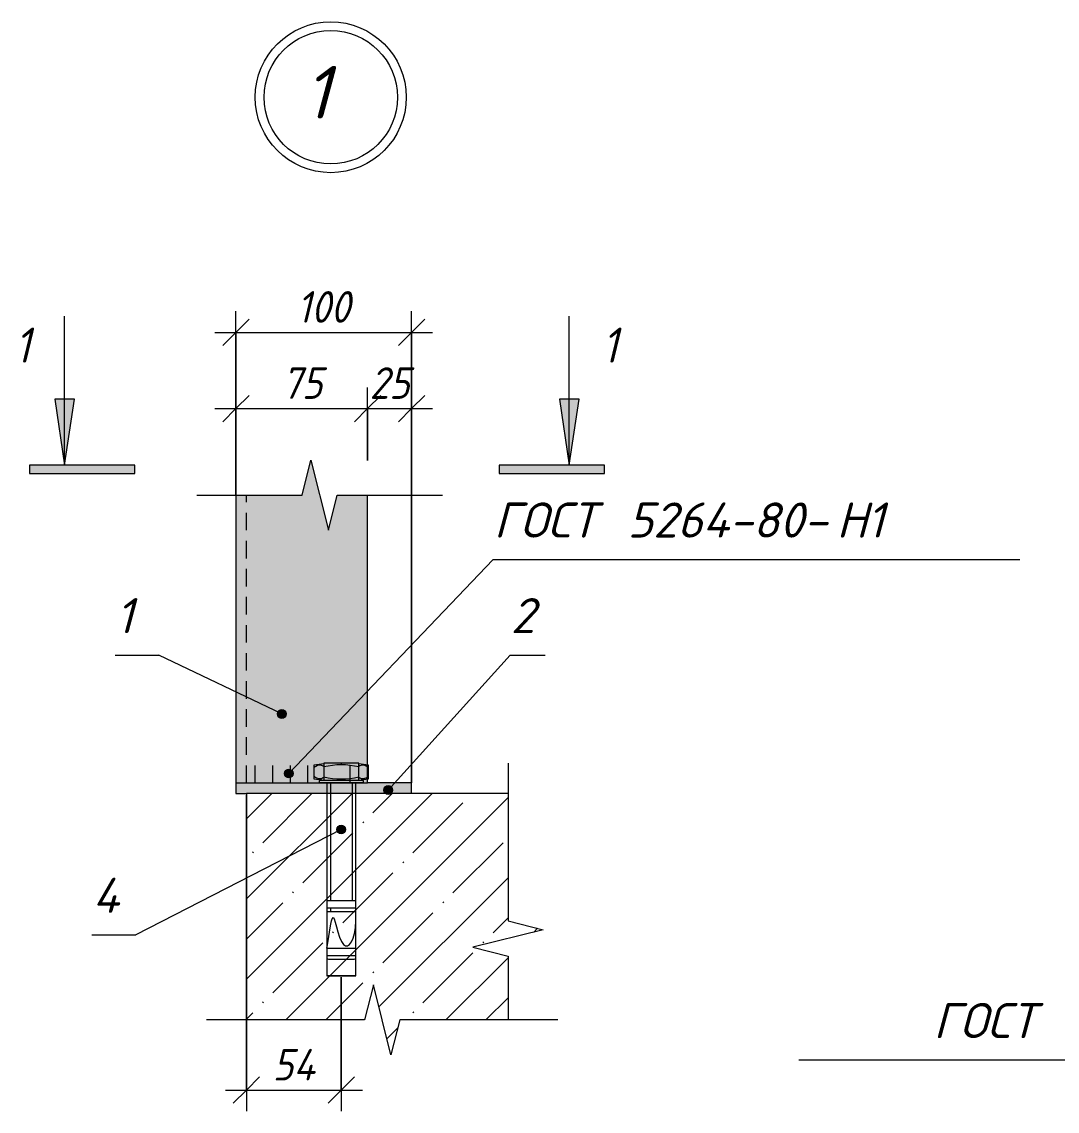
# Model space of a CAD drawing. Header units: millimetres. Extents: x 1214 to 43479, y -809 to 8550.
# Drawn here: x 41035 to 41624, y 3970 to 4591 of the extents above; entities that cross this region are included whole.
import ezdxf

# ---------------------------------------------------------------- set-up
doc = ezdxf.new("R2010")
doc.units = ezdxf.units.MM
doc.linetypes.add('200_ШТРИХ_ш1п0_6_', pattern=[16, 10, -6])
for name, color, linetype, lineweight in [('A-ANNO-DIMS', 7, 'Continuous', 9), ('A-ANNO-DIMS-10', 7, 'Continuous', 9), ('A-ANNO-NOTE', 7, 'Continuous', 9), ('A-DETL-1', 7, '200_ШТРИХ_ш1п0_6_', 5), ('A-DETL-2', 7, 'Continuous', 5), ('A-DETL-3', 7, 'Continuous', 20), ('A-DETL-GENF', 7, 'Continuous', 9), ('A-DETL-GENF-2', 7, 'Continuous', 5), ('G-ANNO-TEXT', 7, 'Continuous', 9)]:
    doc.layers.add(name, color=color, linetype=linetype, lineweight=lineweight)
doc.layers.add('A-DETL-GENF-1', color=7, linetype='Continuous', lineweight=9, true_color=0xffffff)
doc.styles.add('ISOCPEUR_B_I', font='', dxfattribs={"height": 30})
doc.styles.add('ISOCPEUR_I_1', font='isocpeui.ttf', dxfattribs={"width": 0.9, "height": 18})
doc.styles.add('ISOCPEUR_I_2', font='isocpeui.ttf', dxfattribs={"width": 0.9, "height": 20})
doc.styles.add('ISOCPEUR_I_6', font='isocpeui.ttf', dxfattribs={"height": 20})
doc.styles.get('ISOCPEUR_B_I').set_extended_font_data('ISOCPEUR', italic=True, bold=True)
doc.dimstyles.new('ISO-1_8_0_9К_СРЕДНИЙ', dxfattribs={"dimscale": 304.8, "dimtxt": 17.927661, "dimasz": 0.049213, "dimexe": 0.03937, "dimexo": 0, "dimgap": 0, "dimtad": 1, "dimdec": 0, "dimzin": 0, "dimdsep": 46, "dimtxsty": 'ISOCPEUR_I_1', "dimblk1": 'OBLIQUE', "dimblk2": 'OBLIQUE', "dimsah": 1, "dimcen": 0.09, "dimdle": 0.03937, "dimazin": 0, "dimtfac": 1, "dimtdec": 4, "dimtix": 1, "dimtmove": 0, "dimatfit": 3, "dimfxl": 1, "dimtvp": 1, "dimtolj": 1, "dimtzin": 0, "dimarcsym": 2})

# ---------------------------------------------------------------- blocks, each defined once
blk = doc.blocks.new('DET_Линия разрыва - Линия разрыва-17294155-АР1_Фахверк из 2-х уголков_Узлы')
at = {"layer": 'A-DETL-GENF'}
for p, q in [((-5, 20), (-10, 0)), ((5, -20), (-5, 20)), ((-10, 0), (-46.35, 0)), ((10, 0), (5, -20)), ((100, 0), (10, 0))]:
    blk.add_line(p, q, dxfattribs=at)
blk = doc.blocks.new('DET_Линия разрыва - Линия разрыва-V45-АР1_Фахверк из 2-х уголков_Узлы')
at = {"layer": 'A-DETL-GENF'}
for p, q in [((-5, 20), (-10, 0)), ((5, -20), (-5, 20)), ((-10, 0), (-100, 0)), ((10, 0), (5, -20)), ((100, 0), (10, 0))]:
    blk.add_line(p, q, dxfattribs=at)
blk = doc.blocks.new('DET_Линия разрыва - Линия разрыва-17294156-АР1_Фахверк из 2-х уголков_Узлы')
at = {"layer": 'A-DETL-GENF'}
for p, q in [((-5, 20), (-10, 0)), ((5, -20), (-5, 20)), ((-10, 0), (-70, 0)), ((10, 0), (5, -20)), ((70, 0), (10, 0))]:
    blk.add_line(p, q, dxfattribs=at)
blk = doc.blocks.new('DIMBLOCK318-АР1_Фахверк из 2-х уголков_Узлы')
at = {"layer": 'A-ANNO-DIMS-10'}
for p, q in [((41156.53, 4365.86), (41156.53, 4382.3)), ((41231.53, 4340.75), (41231.53, 4382.3)), ((41144.53, 4370.3), (41231.53, 4370.3)), ((41156.53, 4370.3), (41156.53, 4365.86)), ((41231.53, 4370.3), (41231.53, 4340.75))]:
    blk.add_line(p, q, dxfattribs=at)
at = {"layer": 'A-ANNO-DIMS-10', "lineweight": 20}
for p, q in [((41156.53, 4370.3), (41164.03, 4377.8)), ((41231.53, 4370.3), (41239.03, 4377.8)), ((41156.53, 4370.3), (41149.03, 4362.8)), ((41231.53, 4370.3), (41224.03, 4362.8))]:
    blk.add_line(p, q, dxfattribs=at)
at = {"layer": 'A-ANNO-DIMS-10', "color": 0, "insert": (41182.65, 4393.81), "char_height": 18, "width": 27.3052, "attachment_point": 1, "line_spacing_factor": 1.149209, "style": 'ISOCPEUR_I_1'}
blk.add_mtext('75', dxfattribs=at)
blk = doc.blocks.new('_Oblique')
at = {"color": 0, "linetype": 'ByBlock', "lineweight": -2}
blk.add_line((-0.5, -0.5), (0.5, 0.5), dxfattribs=at)
blk = doc.blocks.new('DIMBLOCK319-АР1_Фахверк из 2-х уголков_Узлы')
at = {"layer": 'A-ANNO-DIMS-10'}
for p, q in [((41231.53, 4340.75), (41231.53, 4382.3)), ((41256.53, 4156.92), (41256.53, 4382.3)), ((41231.53, 4370.3), (41268.53, 4370.3)), ((41231.53, 4370.3), (41231.53, 4340.75)), ((41256.53, 4370.3), (41256.53, 4156.92))]:
    blk.add_line(p, q, dxfattribs=at)
at = {"layer": 'A-ANNO-DIMS-10', "lineweight": 20}
for p, q in [((41231.53, 4370.3), (41239.03, 4377.8)), ((41256.53, 4370.3), (41264.03, 4377.8)), ((41231.53, 4370.3), (41224.03, 4362.8)), ((41256.53, 4370.3), (41249.03, 4362.8))]:
    blk.add_line(p, q, dxfattribs=at)
at = {"layer": 'A-ANNO-DIMS-10', "color": 0, "insert": (41232.65, 4393.81), "char_height": 18, "width": 27.3052, "attachment_point": 1, "line_spacing_factor": 1.149209, "style": 'ISOCPEUR_I_1'}
blk.add_mtext('25', dxfattribs=at)
blk = doc.blocks.new('DIMBLOCK320-АР1_Фахверк из 2-х уголков_Узлы')
at = {"layer": 'A-ANNO-DIMS-10'}
for p, q in [((41156.53, 4321.11), (41156.53, 4425.7)), ((41256.53, 4156.92), (41256.53, 4425.7)), ((41144.53, 4413.7), (41268.53, 4413.7)), ((41156.53, 4413.7), (41156.53, 4321.11)), ((41256.53, 4413.7), (41256.53, 4156.92))]:
    blk.add_line(p, q, dxfattribs=at)
at = {"layer": 'A-ANNO-DIMS-10', "lineweight": 20}
for p, q in [((41156.53, 4413.7), (41164.03, 4421.2)), ((41256.53, 4413.7), (41264.03, 4421.2)), ((41156.53, 4413.7), (41149.03, 4406.2)), ((41256.53, 4413.7), (41249.03, 4406.2))]:
    blk.add_line(p, q, dxfattribs=at)
at = {"layer": 'A-ANNO-DIMS-10', "color": 0, "insert": (41191.19, 4437.22), "char_height": 18, "width": 36.8207, "attachment_point": 1, "line_spacing_factor": 1.149209, "style": 'ISOCPEUR_I_1'}
blk.add_mtext('100', dxfattribs=at)
blk = doc.blocks.new('DIMBLOCK321-АР1_Фахверк из 2-х уголков_Узлы')
at = {"layer": 'A-ANNO-DIMS-10'}
for p, q in [((41162.53, 4149.95), (41162.53, 3969.85)), ((41162.53, 3981.85), (41162.53, 4149.95)), ((41216.53, 4046.23), (41216.53, 3969.85)), ((41216.53, 3981.85), (41216.53, 4046.23)), ((41150.53, 3981.85), (41228.53, 3981.85))]:
    blk.add_line(p, q, dxfattribs=at)
at = {"layer": 'A-ANNO-DIMS-10', "lineweight": 20}
for p, q in [((41162.53, 3981.85), (41170.03, 3989.35)), ((41216.53, 3981.85), (41224.03, 3989.35)), ((41162.53, 3981.85), (41155.03, 3974.35)), ((41216.53, 3981.85), (41209.03, 3974.35))]:
    blk.add_line(p, q, dxfattribs=at)
at = {"layer": 'A-ANNO-DIMS-10', "color": 0, "insert": (41177.46, 4005.37), "char_height": 18, "width": 28.9601, "attachment_point": 1, "line_spacing_factor": 1.149209, "style": 'ISOCPEUR_I_1'}
blk.add_mtext('54', dxfattribs=at)
blk = doc.blocks.new('_AT__Текстовая выноска1 - _AT__Текстовая выноска 2-25057221-АР1_Фахверк из 2-х уголков_Узлы')
at = {"layer": 'A-ANNO-NOTE'}
blk.add_line((0, 0), (30, 0), dxfattribs=at)
blk = doc.blocks.new('_AT__Текстовая выноска1 - _AT__Текстовая выноска 2-25057224-АР1_Фахверк из 2-х уголков_Узлы')
at = {"layer": 'A-ANNO-NOTE'}
blk.add_line((0, 0), (2, 0), dxfattribs=at)
blk = doc.blocks.new('_AT__Текстовая выноска1 - _AT__Текстовая выноска 2-25057214-АР1_Фахверк из 2-х уголков_Узлы')
at = {"layer": 'A-ANNO-NOTE'}
blk.add_line((0, 0), (2.5, 0), dxfattribs=at)
blk = doc.blocks.new('_AT__Текстовая выноска1 - _AT__Текстовая выноска 2-25057215-АР1_Фахверк из 2-х уголков_Узлы')
at = {"layer": 'A-ANNO-NOTE'}
blk.add_line((0, 0), (30, 0), dxfattribs=at)

msp = doc.modelspace()

# ---------------------------------------------------------------- hatches: boundary and pattern name
at = {"layer": 'A-ANNO-NOTE'}
h = msp.add_hatch(color=256, dxfattribs=at)
edge = h.paths.add_edge_path(flags=0)
edge.add_arc((41182.68422, 4196.21592), 2.5, 0, 360)
h = msp.add_hatch(color=256, dxfattribs=at)
edge = h.paths.add_edge_path(flags=0)
edge.add_arc((41186.65285, 4162.33197), 2.5, 0, 360)
h = msp.add_hatch(color=256, dxfattribs=at)
edge = h.paths.add_edge_path(flags=0)
edge.add_arc((41243.28396, 4152.88215), 2.5, 0, 360)
h = msp.add_hatch(color=256, dxfattribs=at)
edge = h.paths.add_edge_path(flags=0)
edge.add_arc((41216.45359, 4130.37922), 2.5, 0, 360)
at = {"layer": 'A-DETL-GENF'}
for points in [[(41058.99118, 4338.00859), (41064.64898, 4375.7273), (41053.33337, 4375.7273), (41054.81362, 4365.85897)], [(41346.3798, 4338.00859), (41352.03761, 4375.7273), (41340.722, 4375.7273)], [(41064.64898, 4333.32089), (41098.86795, 4333.32089), (41098.86795, 4338.00859), (41038.99118, 4338.00859), (41038.99118, 4333.32089), (41059.69433, 4333.32089)], [(41331.52783, 4333.32089), (41366.3798, 4333.32089), (41366.3798, 4338.00859), (41306.50303, 4338.00859), (41306.50303, 4333.32089)]]:
    msp.add_hatch(color=256, dxfattribs=at).paths.add_polyline_path(points, flags=0)
at = {"layer": 'A-DETL-GENF-1'}
for points in [[(41156.52783, 4156.92255), (41231.52783, 4156.92255), (41231.52783, 4320.9415), (41214.23581, 4320.9415), (41209.23581, 4300.9415), (41199.23581, 4340.9415), (41194.23581, 4320.9415), (41156.52783, 4320.9415), (41156.52783, 4300.9415)], [(41231.52783, 4150.92255), (41256.52783, 4150.92255), (41256.52783, 4156.92255), (41156.52783, 4156.92255), (41156.52783, 4150.92255), (41162.52783, 4150.92255)]]:
    msp.add_hatch(color=256, dxfattribs=at).paths.add_polyline_path(points, flags=0)
at = {"layer": 'A-DETL-GENF-2'}
h = msp.add_hatch(dxfattribs=at)
h.set_pattern_fill('FP_1', color=256, style=0, pattern_type=2)
h.set_pattern_definition([(45, (37847.27, 0), (-22.80985, 22.80985), []), (45, (37870.08, 0), (-22.80985, 22.80985), [40.322, -8.064, 0.671, -7.394])])
h.paths.add_polyline_path([(41244.79393, 4001.92255), (41249.79393, 4021.92255), (41311.52783, 4021.92255), (41311.52783, 4058.27564), (41291.52783, 4063.27564), (41331.52783, 4073.27564), (41311.52783, 4078.27564), (41311.52783, 4150.92255), (41162.52783, 4150.92255), (41162.52783, 4021.92255), (41229.79393, 4021.92255), (41234.79393, 4041.92255), (41239.79393, 4021.92255)], flags=0)

# ---------------------------------------------------------------- linework, layer by layer
at = {"layer": 'A-ANNO-NOTE'}
for p, q in [((41186.65285, 4162.33197), (41302.9513, 4284.23651)), ((41182.68422, 4196.21592), (41112.66737, 4229.75662)), ((41243.28396, 4152.88215), (41312.66737, 4229.75662)), ((41216.45359, 4130.37922), (41099.51039, 4070.37257))]:
    msp.add_line(p, q, dxfattribs=at)
for centre in [(41182.68422, 4196.21592), (41186.65285, 4162.33197), (41243.28396, 4152.88215), (41216.45359, 4130.37922)]:
    msp.add_circle(centre, 2.5, dxfattribs=at)
at = {"layer": 'A-DETL-1'}
msp.add_line((41162.52783, 4156.92255), (41162.52783, 4320.9415), dxfattribs=at)
at = {"layer": 'A-DETL-2'}
for p, q in [((41058.99118, 4338.00859), (41058.99118, 4423.00859)), ((41346.3798, 4338.00859), (41346.3798, 4423.00859)), ((41053.33337, 4375.7273), (41058.99118, 4338.00859)), ((41064.64898, 4375.7273), (41053.33337, 4375.7273)), ((41058.99118, 4338.00859), (41064.64898, 4375.7273)), ((41352.03761, 4375.7273), (41340.722, 4375.7273)), ((41340.722, 4375.7273), (41346.3798, 4338.00859)), ((41346.3798, 4338.00859), (41352.03761, 4375.7273)), ((41038.99118, 4338.00859), (41038.99118, 4333.32089)), ((41058.99118, 4338.00859), (41038.99118, 4338.00859)), ((41098.86795, 4338.00859), (41058.99118, 4338.00859)), ((41098.86795, 4333.32089), (41098.86795, 4338.00859)), ((41346.3798, 4338.00859), (41306.50303, 4338.00859)), ((41306.50303, 4338.00859), (41306.50303, 4333.32089)), ((41366.3798, 4338.00859), (41346.3798, 4338.00859)), ((41366.3798, 4333.32089), (41366.3798, 4338.00859)), ((41038.99118, 4333.32089), (41098.86795, 4333.32089)), ((41306.50303, 4333.32089), (41366.3798, 4333.32089)), ((41156.52783, 4320.9415), (41156.52783, 4156.92255)), ((41231.52783, 4156.92255), (41231.52783, 4320.9415)), ((41167.52783, 4156.92255), (41167.52783, 4166.92255)), ((41177.52783, 4156.92255), (41177.52783, 4166.92255)), ((41187.52783, 4156.92255), (41187.52783, 4166.92255)), ((41197.52783, 4156.92255), (41197.52783, 4166.92255)), ((41201.11991, 4167.3205), (41206.60851, 4168.08936)), ((41201.11991, 4159.12722), (41201.11991, 4167.3205)), ((41226.44715, 4168.10683), (41206.60851, 4168.10683)), ((41206.60851, 4168.10683), (41206.60851, 4158.35836)), ((41216.52783, 4168.10683), (41216.52783, 4167.23151)), ((41221.52783, 4156.92255), (41221.52783, 4166.93878)), ((41226.44715, 4158.35836), (41226.44715, 4168.10683)), ((41226.44715, 4168.08936), (41231.93576, 4167.3205)), ((41231.52783, 4156.92255), (41231.52783, 4166.92255)), ((41231.93576, 4167.3205), (41231.93576, 4159.12722)), ((41156.52783, 4156.92255), (41156.52783, 4150.92255)), ((41156.52783, 4156.92255), (41231.52783, 4156.92255)), ((41199.27295, 4156.92255), (41206.27295, 4156.92255)), ((41206.60851, 4158.35836), (41201.11991, 4159.12722)), ((41229.20252, 4158.35836), (41203.85315, 4158.35836)), ((41203.85315, 4158.35836), (41203.85315, 4156.92255)), ((41229.20252, 4156.92255), (41203.85315, 4156.92255)), ((41226.44715, 4158.35836), (41206.60851, 4158.35836)), ((41208.26173, 4156.92255), (41208.26173, 4046.92255)), ((41210.37018, 4156.92255), (41210.37018, 4089.86487)), ((41210.98425, 4156.92255), (41213.02698, 4156.92255)), ((41222.68549, 4156.92255), (41222.68549, 4089.86487)), ((41224.79393, 4046.92255), (41224.79393, 4156.92255)), ((41231.93576, 4159.12722), (41226.44715, 4158.35836)), ((41229.20252, 4156.92255), (41229.20252, 4158.35836)), ((41256.52783, 4156.92255), (41231.52783, 4156.92255)), ((41256.52783, 4150.92255), (41256.52783, 4156.92255)), ((41156.52783, 4150.92255), (41162.52783, 4150.92255)), ((41208.26173, 4089.86487), (41224.79393, 4089.86487)), ((41208.26173, 4085.73182), (41224.79393, 4085.73182)), ((41210.32826, 4085.73182), (41210.32826, 4083.66529)), ((41210.41699, 4085.73182), (41210.41699, 4083.66529)), ((41208.26173, 4083.66529), (41224.79393, 4083.66529)), ((41208.26173, 4062.70236), (41224.79393, 4062.70236)), ((41208.26173, 4058.56931), (41224.79393, 4058.56931)), ((41209.23366, 4056.50279), (41223.822, 4056.50279)), ((41224.79393, 4046.92255), (41208.26173, 4046.92255)), ((41208.26173, 4046.92255), (41224.79393, 4046.92255))]:
    msp.add_line(p, q, dxfattribs=at)
for radius in [43, 38]:
    msp.add_circle((41210.52783, 4547.69357), radius, dxfattribs=at)
for centre, radius, start, end in [((41204.24876, 4162.79989), 4.22871, 56.08031185, 137.72360385), ((41216.52783, 4124.3838), 42.8477, 76.61449587, 103.38550413), ((41228.8069, 4162.79989), 4.22871, 42.27639616, 123.91968816), ((41204.24876, 4163.6653), 4.22871, 222.27639615, 303.91968815), ((41216.52783, 4202.08138), 42.8477, 256.61449587, 283.38550413), ((41228.8069, 4163.6653), 4.22871, 236.08031184, 317.72360384), ((41209.44233, 4057.86275), 1.37588, 210.89948546, 261.27655106), ((41223.61333, 4057.86275), 1.37588, 278.72344894, 329.10051461)]:
    msp.add_arc(centre, radius, start, end, dxfattribs=at)
msp.add_open_spline([(41208.26173, 4062.70236), (41209.44157, 4067.419), (41211.90352, 4092.87749), (41215.66459, 4055.40537), (41224.79393, 4067.39315), (41224.79393, 4078.39115)], degree=3, knots=[3.947127755, 3.947127755, 3.947127755, 3.947127755, 10.095996178, 20.129436715, 28.583815858, 28.583815858, 28.583815858, 28.583815858], dxfattribs=at)
at = {"layer": 'A-DETL-3'}
for p, q in [((41311.52783, 4150.92255), (41162.52783, 4150.92255)), ((41162.52783, 4150.92255), (41162.52783, 4021.92255))]:
    msp.add_line(p, q, dxfattribs=at)

# ---------------------------------------------------------------- block references
at = {"layer": 'A-ANNO-NOTE', "xscale": 10, "yscale": 10, "zscale": 10}
for name, p in [('_AT__Текстовая выноска1 - _AT__Текстовая выноска 2-25057221-АР1_Фахверк из 2-х уголков_Узлы', (41302.9513, 4284.23651)), ('_AT__Текстовая выноска1 - _AT__Текстовая выноска 2-25057214-АР1_Фахверк из 2-х уголков_Узлы', (41087.66737, 4229.75662)), ('_AT__Текстовая выноска1 - _AT__Текстовая выноска 2-25057224-АР1_Фахверк из 2-х уголков_Узлы', (41312.66737, 4229.75662)), ('_AT__Текстовая выноска1 - _AT__Текстовая выноска 2-25057214-АР1_Фахверк из 2-х уголков_Узлы', (41074.51039, 4070.37257))]:
    msp.add_blockref(name, p, dxfattribs=at)
at = {"layer": 'A-ANNO-NOTE', "xscale": 10, "yscale": 10, "zscale": 10, "rotation": 180}
msp.add_blockref('_AT__Текстовая выноска1 - _AT__Текстовая выноска 2-25057215-АР1_Фахверк из 2-х уголков_Узлы', (41777.0535, 3999.00949), dxfattribs=at)
at = {"layer": 'A-DETL-GENF'}
for name, p, rotation in [('DET_Линия разрыва - Линия разрыва-17294156-АР1_Фахверк из 2-х уголков_Узлы', (41204.23581, 4320.9415), 180), ('DET_Линия разрыва - Линия разрыва-17294155-АР1_Фахверк из 2-х уголков_Узлы', (41311.52783, 4068.27564), 89.9999999999999)]:
    msp.add_blockref(name, p, dxfattribs=dict(at, rotation=rotation))
msp.add_blockref('DET_Линия разрыва - Линия разрыва-V45-АР1_Фахверк из 2-х уголков_Узлы', (41239.79393, 4021.92255), dxfattribs=at)

# ---------------------------------------------------------------- texts
at = {"layer": 'A-ANNO-NOTE', "char_height": 20, "attachment_point": 1, "style": 'ISOCPEUR_I_6'}
for s, insert, width in [('ГОСТ', (41303.36148, 4316.76331), 76.962), (' 5264-80-', (41366.86148, 4316.76331), 159.5358125), ('\\fISOCPEUR|b0|i1|c204|p34|;Н', (41498.49169, 4316.76331), 20.843875), ('\\fISOCPEUR|b0|i1|c204|p34|;1', (41515.6896, 4316.76331), 12.827), ('\\fISOCPEUR|b0|i1|c204|p34|;1', (41088.07755, 4262.28342), 12.827), ('\\fISOCPEUR|b0|i1|c204|p34|;2', (41313.07755, 4262.28342), 17.637125), ('\\fISOCPEUR|b0|i1|c204|p34|;4', (41074.92056, 4102.89938), 20.843875), ('ГОСТ', (41553.74332, 4031.5363), 76.962)]:
    msp.add_mtext(s, dxfattribs=dict(at, insert=insert, width=width))
at = {"layer": 'G-ANNO-TEXT', "attachment_point": 1}
for s, insert, char_height, width, style in [('\\fISOCPEUR|b1|i1|c204|p34|;1', (41195.1564, 4565.55302), 30, 19.2405, 'ISOCPEUR_B_I'), ('\\fISOCPEUR|b0|i1|c204|p34|;\\W.9;1', (41030.5239, 4416.44386), 20, 11.5443, 'ISOCPEUR_I_2'), ('\\fISOCPEUR|b0|i1|c204|p34|;\\W.9;1', (41365.04342, 4416.44386), 20, 11.5443, 'ISOCPEUR_I_2')]:
    msp.add_mtext(s, dxfattribs=dict(at, insert=insert, char_height=char_height, width=width, style=style))

# ---------------------------------------------------------------- dimensions: what is measured, and where the dimension line sits
at = {"layer": 'A-ANNO-DIMS'}
for base, p1, p2, override, picture, middle in [((41256.52783, 4413.70322), (41156.52783, 4321.11298), (41256.52783, 4156.92255), {"dimpost": '<>', "dimfxl": 192.245925}, 'DIMBLOCK320-АР1_Фахверк из 2-х уголков_Узлы', (41206.52783, 4422.70322)), ((41231.52783, 4370.29759), (41156.52783, 4365.85897), (41231.52783, 4340.75136), {"dimpost": '<>', "dimfxl": 79.091036}, 'DIMBLOCK318-АР1_Фахверк из 2-х уголков_Узлы', (41194.02783, 4379.4135)), ((41256.52783, 4370.29759), (41231.52783, 4340.75136), (41256.52783, 4156.92255), {"dimpost": '<>', "dimfxl": 185.520965}, 'DIMBLOCK319-АР1_Фахверк из 2-х уголков_Узлы', (41244.02783, 4379.29759)), ((41216.52783, 3981.8525), (41162.52783, 4149.94629), (41216.52783, 4046.22535), {"dimpost": '<>', "dimfxl": 116.93603}, 'DIMBLOCK321-АР1_Фахверк из 2-х уголков_Узлы', (41189.52783, 3990.8525))]:
    dim = msp.add_linear_dim(base=base, p1=p1, p2=p2, dimstyle='ISO-1_8_0_9К_СРЕДНИЙ', override=override, dxfattribs=at)
    dim.commit()
    dim.dimension.update_dxf_attribs({"geometry": picture, "text_midpoint": middle})

doc.saveas('drawing.dxf')
